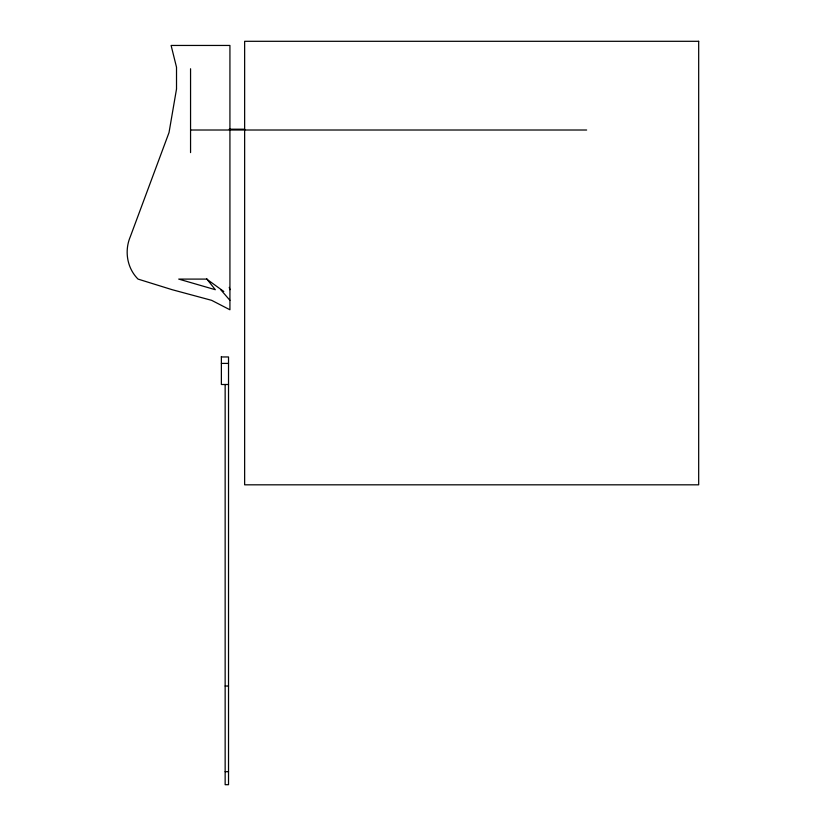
<?xml version="1.0" encoding="UTF-8"?>
<svg xmlns="http://www.w3.org/2000/svg" width="826" height="826" viewBox="0 0 826 826"><rect width="100%" height="100%" fill="white"/><g stroke="black" fill="none" stroke-linecap="round" stroke-linejoin="round"><path stroke-width="1.24" d="M229.184 129.207L244.63 129.207M190.558 130.012L586.646 130.012M221.378 356.956L228.523 356.956L228.523 784.7L225.147 784.7L225.147 384.503M221.378 363.409L228.523 363.409M228.523 384.503L221.378 384.503L221.378 356.512M225.147 686.024L228.523 686.024M225.147 771.69L228.523 771.69M206.696 279.095L223.794 291.485M220.728 289.709L229.927 300.334M229.246 287.355L229.927 289.709M190.558 68.754L190.558 152.603M176.516 89.012L169.02 132.573L130.343 236.618C124.251 250.867 126.977 268.027 138.035 279.095L172.19 289.709L211.632 300.334L229.927 309.771L229.927 45.451L171.106 45.451L176.516 67.236L176.516 89.012M698.682 41.3L244.641 41.3L244.641 484.821L698.682 484.821L698.682 41.3M206.882 279.095L178.715 279.095L215.328 289.709L206.882 279.095"/></g></svg>
